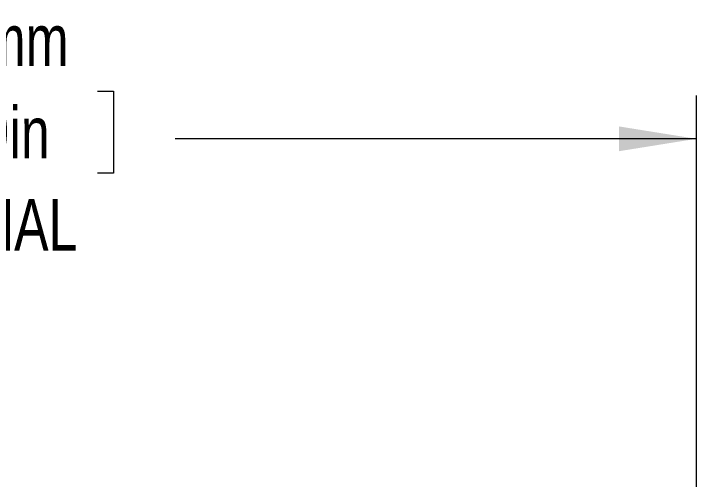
# Model space of a CAD drawing. Header units: millimetres. Extents: x 2 to 278, y 1 to 215.
# Drawn here: x 218.99 to 247.04, y 124.48 to 143.61 of the extents above; entities that cross this region are included whole.
import ezdxf

# ---------------------------------------------------------------- set-up
doc = ezdxf.new("R2010")
doc.units = ezdxf.units.MM
doc.styles.add('SLDTEXTSTYLE0', font='TXT', dxfattribs={"width": 0.75})
doc.dimstyles.new('SLDDIMSTYLE0', dxfattribs={"dimtxt": 2.116667, "dimasz": 3.175, "dimexe": 0, "dimexo": 0.0625, "dimgap": 0.529167, "dimtad": 0, "dimtih": 1, "dimtoh": 1, "dimdec": 1, "dimlfac": 2, "dimrnd": 1e-09, "dimzin": 12, "dimdsep": 46, "dimtxsty": 'SLDTEXTSTYLE0', "dimsah": 1, "dimcen": 0.09, "dimadec": 0, "dimazin": 3, "dimtfac": 1, "dimtdec": 1, "dimtofl": 0, "dimtmove": 0, "dimatfit": 3, "dimfxl": 1, "dimfrac": 2, "dimtolj": 1, "dimtzin": 12, "dimarcsym": 0})

# ---------------------------------------------------------------- blocks, each defined once
blk = doc.blocks.new('_D_4')
at = {"color": 7, "linetype": 'Continuous', "lineweight": 0}
for p, q in [((214.682, 140.425), (214.038, 140.425)), ((214.038, 140.425), (214.038, 137.062)), ((222.439, 140.425), (223.083, 140.425)), ((223.083, 140.425), (223.083, 137.062)), ((190.079, 132.945), (190.079, 140.251)), ((247.043, 121.974), (247.043, 140.251)), ((190.079, 138.473), (211.501, 138.473)), ((247.043, 138.473), (225.62, 138.473)), ((214.038, 137.062), (214.682, 137.062)), ((223.083, 137.062), (222.439, 137.062)), ((190.079, 125.363), (190.079, 130.405))]:
    blk.add_line(p, q, dxfattribs=at)
at = {"color": 7, "linetype": 'Continuous', "lineweight": 18}
for points in [[(190.079, 138.473), (193.254, 137.965), (193.254, 138.981)], [(247.043, 138.473), (243.868, 138.981), (243.868, 137.965)]]:
    blk.add_solid(points, dxfattribs=at)
at = {"color": 7, "linetype": 'Continuous', "lineweight": 18, "char_height": 2.1167, "attachment_point": 1, "style": 'SLDTEXTSTYLE0'}
for s, insert in [('113.9mm', (212.397, 143.583)), ('4.49in', (214.682, 139.79)), ('NOMINAL', (211.93, 135.998))]:
    blk.add_mtext(s, dxfattribs=dict(at, insert=insert))

msp = doc.modelspace()

# ---------------------------------------------------------------- dimensions: what is measured, and where the dimension line sits
at = {"color": 7, "linetype": 'Continuous', "lineweight": 18}
dim = msp.add_linear_dim(base=(247.043, 138.473), p1=(190.079, 124.093), p2=(247.043, 119.313), text='<>\\PNOMINAL', dimstyle='SLDDIMSTYLE0', dxfattribs=at)
dim.commit()
dim.dimension.update_dxf_attribs({"geometry": '_D_4', "text_midpoint": (218.561, 138.473), "dimtype": 160})

doc.saveas('drawing.dxf')
